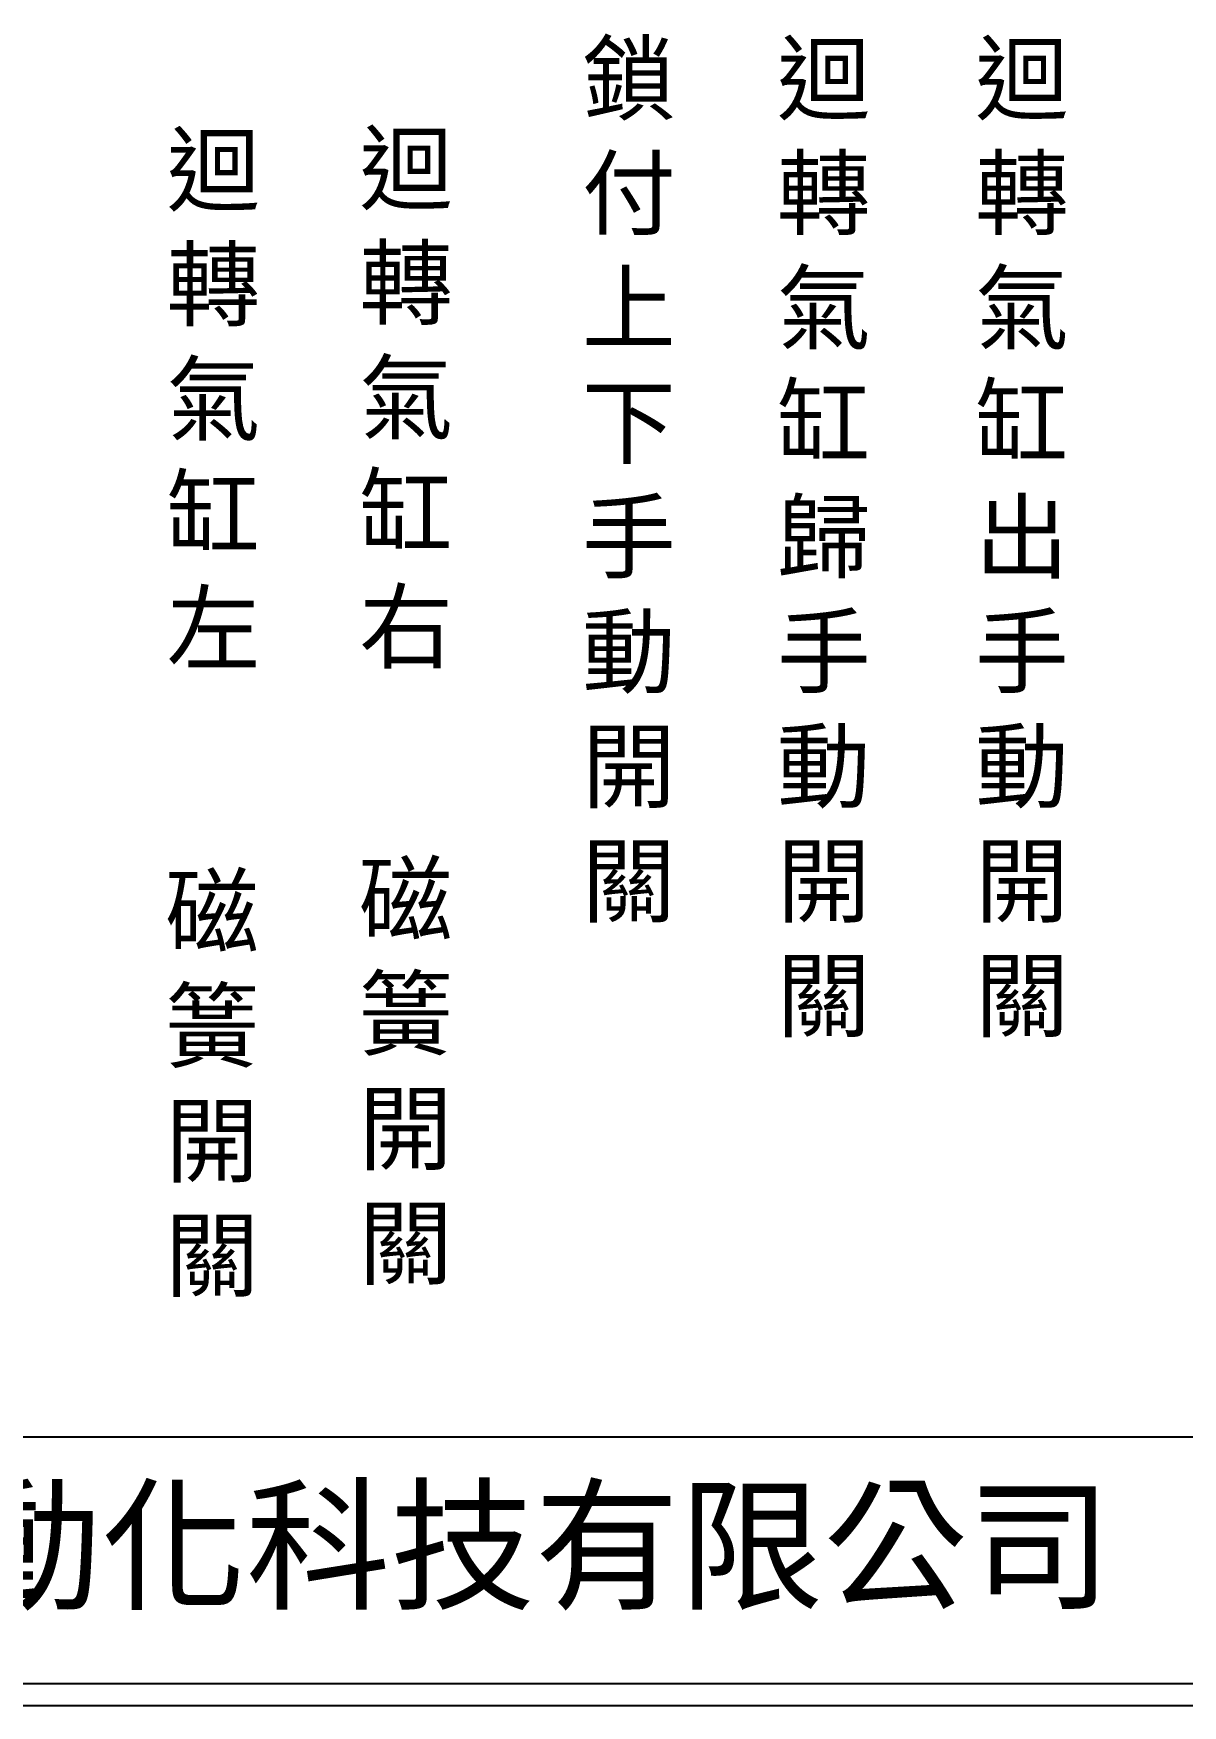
# Model space of a CAD drawing. Extents: x 325 to 612, y 3 to 207.
# Drawn here: x 392.8 to 457.9, y 3 to 97.8 of the extents above; entities that cross this region are included whole.
import ezdxf

# ---------------------------------------------------------------- set-up
doc = ezdxf.new("R2010")
doc.units = 0
doc.layers.add('圖框層', color=7, linetype='CONTINUOUS')
doc.layers.add('標尺寸層', color=3, linetype='CONTINUOUS')
doc.styles.add('CNS', font='romanc.shx', dxfattribs={"bigfont": 'chineset.shx'})
doc.styles.add('STSL', font='KAIU.TTF')

msp = doc.modelspace()

# ---------------------------------------------------------------- linework, layer by layer
at = {"layer": '圖框層', "color": 7}
for p, q in [((326.569, 18.25), (611.07, 18.25)), ((326.569, 4.25), (611.07, 4.25)), ((325.319, 3), (612.319, 3))]:
    msp.add_line(p, q, dxfattribs=at)

# ---------------------------------------------------------------- texts
at = {"layer": '圖框層', "color": 4, "style": 'STSL'}
msp.add_text('泓陞自動化科技有限公司', height=6, dxfattribs=at).set_placement((363.923, 9.076))
at = {"layer": '標尺寸層', "color": 7, "char_height": 3.9, "width": 4.96081, "style": 'CNS'}
for s, insert, attachment_point in [('{\\fDFKai-SB|b0|i0|c136|p65;鎖付上下手動開關}', (423.891, 97.234), 1), ('{\\fDFKai-SB|b0|i0|c136|p65;迴轉氣缸歸手動開關}', (434.944, 97.234), 1), ('{\\fDFKai-SB|b0|i0|c136|p65;迴轉氣缸出手動開關}', (446.182, 97.234), 1), ('{\\fDFKai-SB|b0|i0|c136|p65;迴轉氣缸左}', (402.997, 76.973), 5), ('{\\fDFKai-SB|b0|i0|c136|p65;迴轉氣缸右}', (413.925, 76.973), 5), ('{\\fDFKai-SB|b0|i0|c136|p65;磁簧開關}', (413.898, 38.775), 5), ('{\\fDFKai-SB|b0|i0|c136|p65;磁簧開關}', (402.922, 38.081), 5)]:
    msp.add_mtext(s, dxfattribs=dict(at, insert=insert, attachment_point=attachment_point))

doc.saveas('drawing.dxf')
